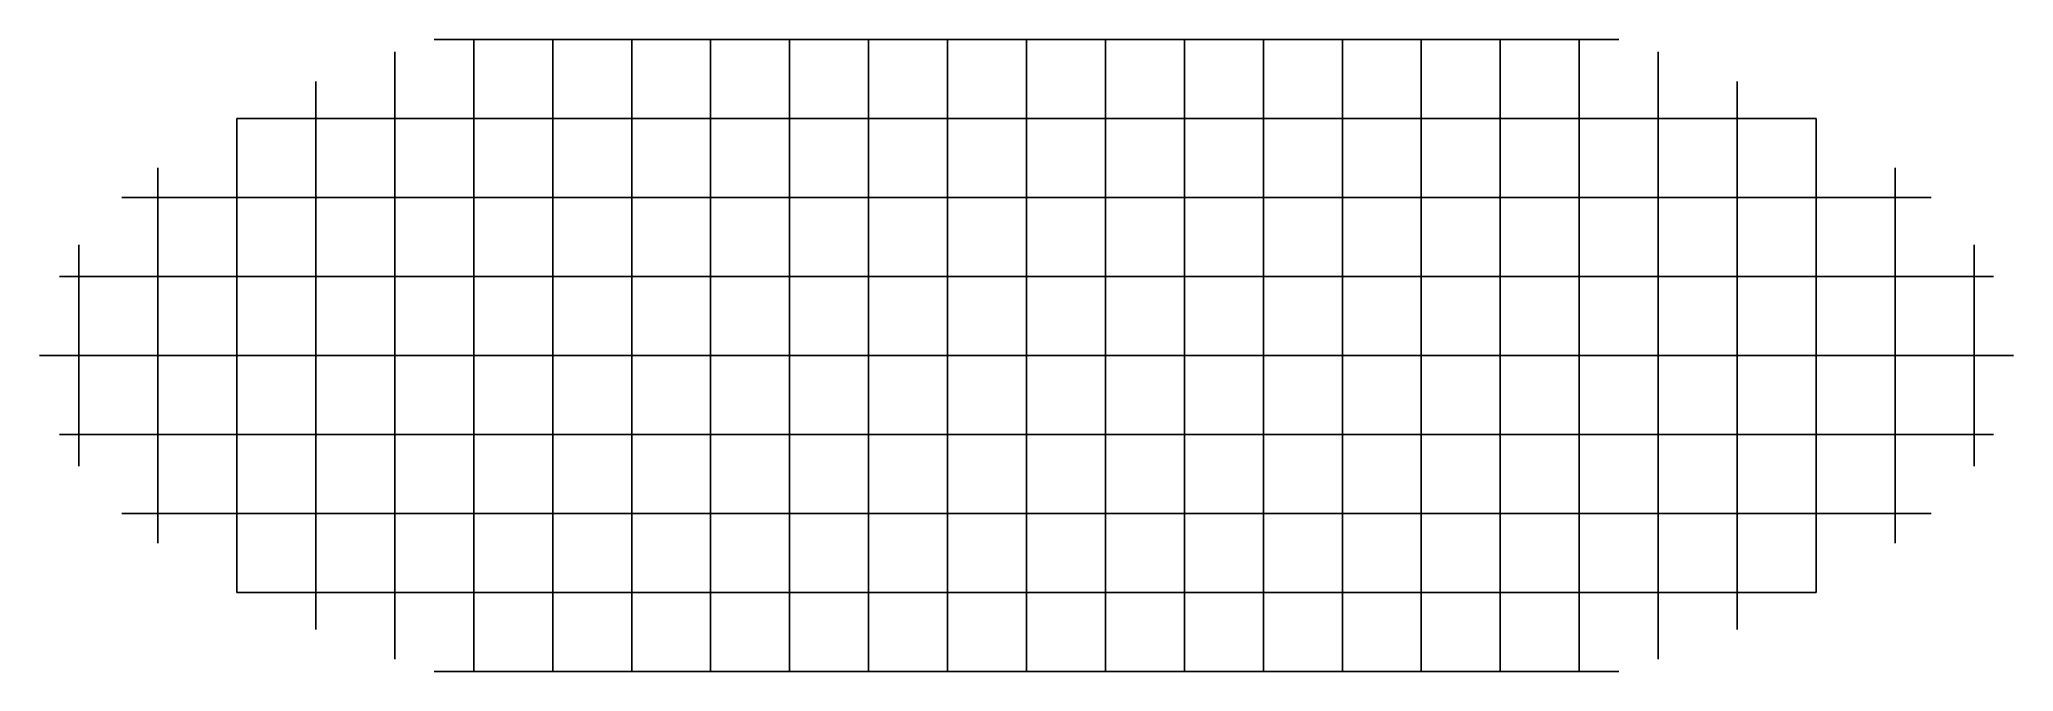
# Model space of a CAD drawing. Header units: millimetres. Extents: x -25 to 25, y 2 to 18.
import ezdxf

# ---------------------------------------------------------------- set-up
doc = ezdxf.new("R2010")
doc.units = ezdxf.units.MM
doc.header["$MEASUREMENT"] = 0
doc.layers.add('Default', color=7, linetype='Continuous')

msp = doc.modelspace()

# ---------------------------------------------------------------- linework, layer by layer
at = {"layer": 'Default', "extrusion": (0, 1, 0)}
for points in [[(-15, 18), (-14.5, 18, 1.127), (-14, 18, 2.253)], [(-14, 18, 2.253), (-13, 18, 3.01), (-12, 18, 3.766)], [(-10, 18, 4.678), (-9, 18, 4.994), (-8, 18, 5.309)], [(-8, 18, 5.309), (-7, 18, 5.531), (-6, 18, 5.752)], [(-6, 18, 5.752), (-5, 18, 5.901), (-4, 18, 6.049)], [(-4, 18, 6.049), (-3, 18, 6.135), (-2, 18, 6.22)], [(-2, 18, 6.22), (-1, 18, 6.248), (0, 18, 6.276)], [(10, 18, 4.678), (11, 18, 4.222), (12, 18, 3.766)], [(12, 18, 3.766), (13, 18, 3.01), (14, 18, 2.253)], [(-20, 16), (-19, 16, 1.824), (-18, 16, 3.648)], [(-18, 16, 3.648), (-17, 16, 4.334), (-16, 16, 5.021)], [(-14, 16, 5.976), (-13, 16, 6.336), (-12, 16, 6.695)], [(-12, 16, 6.695), (-11, 16, 6.971), (-10, 16, 7.247)], [(-10, 16, 7.247), (-9, 16, 7.459), (-8, 16, 7.67)], [(-8, 16, 7.67), (-7, 16, 7.826), (-6, 16, 7.983)], [(-6, 16, 7.983), (-5, 16, 8.091), (-4, 16, 8.199)], [(-4, 16, 8.199), (-3, 16, 8.263), (-2, 16, 8.327)], [(-2, 16, 8.327), (-1, 16, 8.348), (0, 16, 8.369)], [(12, 16, 6.695), (13, 16, 6.336), (14, 16, 5.976)], [(14, 16, 5.976), (15, 16, 5.499), (16, 16, 5.021)], [(-22.913, 14), (-22.456, 14, 1.34), (-22, 14, 2.679)], [(-18, 14, 5.932), (-17, 14, 6.397), (-16, 14, 6.863)], [(-16, 14, 6.863), (-15, 14, 7.226), (-14, 14, 7.59)], [(-2, 14, 9.551), (-1, 14, 9.569), (0, 14, 9.587)], [(-12, 14, 8.167), (-11, 14, 8.397), (-10, 14, 8.626)], [(-10, 14, 8.626), (-9, 14, 8.805), (-8, 14, 8.984)], [(-8, 14, 8.984), (-7, 14, 9.118), (-6, 14, 9.253)], [(-6, 14, 9.253), (-5, 14, 9.346), (-4, 14, 9.44)], [(-24.495, 12), (-24.247, 12, 1.025), (-24, 12, 2.05)], [(-24, 12, 2.05), (-23, 12, 3.278), (-22, 12, 4.507)], [(-22, 12, 4.507), (-21, 12, 5.212), (-20, 12, 5.917)], [(-16, 12, 7.761), (-15, 12, 8.085), (-14, 12, 8.41)], [(-14, 12, 8.41), (-13, 12, 8.673), (-12, 12, 8.935)], [(-12, 12, 8.935), (-11, 12, 9.146), (-10, 12, 9.356)], [(-10, 12, 9.356), (-9, 12, 9.522), (-8, 12, 9.687)], [(-8, 12, 9.687), (-7, 12, 9.812), (-6, 12, 9.937)], [(-4, 12, 10.112), (-3, 12, 10.163), (-2, 12, 10.215)], [(-2, 12, 10.215), (-1, 12, 10.232), (0, 12, 10.249)], [(18, 12, 6.951), (19, 12, 6.434), (20, 12, 5.917)], [(-25, 10), (-24.5, 10, 1.464), (-24, 10, 2.929)], [(-18, 10, 7.259), (-17, 10, 7.649), (-16, 10, 8.038)], [(-10, 10, 9.587), (-9, 10, 9.749), (-8, 10, 9.911)], [(-6, 10, 10.155), (-5, 10, 10.24), (-4, 10, 10.326)], [(-4, 10, 10.326), (-3, 10, 10.377), (-2, 10, 10.427)], [(-24.495, 8), (-24.247, 8, 1.025), (-24, 8, 2.05)], [(-18, 8, 6.951), (-17, 8, 7.356), (-16, 8, 7.761)], [(-16, 8, 7.761), (-15, 8, 8.085), (-14, 8, 8.41)], [(-14, 8, 8.41), (-13, 8, 8.673), (-12, 8, 8.935)], [(-12, 8, 8.935), (-11, 8, 9.146), (-10, 8, 9.356)], [(-10, 8, 9.356), (-9, 8, 9.522), (-8, 8, 9.687)], [(-8, 8, 9.687), (-7, 8, 9.812), (-6, 8, 9.937)], [(-6, 8, 9.937), (-5, 8, 10.024), (-4, 8, 10.112)], [(-2, 8, 10.215), (-1, 8, 10.232), (0, 8, 10.249)], [(-20, 6, 4.678), (-19, 6, 5.305), (-18, 6, 5.932)], [(-12, 6, 8.167), (-11, 6, 8.397), (-10, 6, 8.626)], [(-4, 6, 9.44), (-3, 6, 9.495), (-2, 6, 9.551)], [(-18, 6, 5.932), (-17, 6, 6.397), (-16, 6, 6.863)], [(-2, 4, 8.327), (-1, 4, 8.348), (0, 4, 8.369)], [(-16, 4, 5.021), (-15, 4, 5.499), (-14, 4, 5.976)], [(-12, 4, 6.695), (-11, 4, 6.971), (-10, 4, 7.247)], [(-10, 4, 7.247), (-9, 4, 7.459), (-8, 4, 7.67)], [(-8, 4, 7.67), (-7, 4, 7.826), (-6, 4, 7.983)], [(10, 4, 7.247), (11, 4, 6.971), (12, 4, 6.695)], [(-14, 2, 2.253), (-13, 2, 3.01), (-12, 2, 3.766)], [(-12, 2, 3.766), (-11, 2, 4.222), (-10, 2, 4.678)], [(-8, 2, 5.309), (-7, 2, 5.531), (-6, 2, 5.752)], [(-6, 2, 5.752), (-5, 2, 5.901), (-4, 2, 6.049)], [(-2, 2, 6.22), (-1, 2, 6.248), (0, 2, 6.276)]]:
    msp.add_open_spline(points, degree=2, dxfattribs=at)
at = {"layer": 'Default', "extrusion": (1, 0, 0)}
for points in [[(-14, 18, 2.253), (-14, 17, 4.115), (-14, 16, 5.976)], [(0, 18, 6.276), (0, 17, 7.322), (0, 16, 8.369)], [(14, 18, 2.253), (14, 17, 4.115), (14, 16, 5.976)], [(-12, 18, 3.766), (-12, 17, 5.23), (-12, 16, 6.695)], [(-2, 18, 6.22), (-2, 17, 7.273), (-2, 16, 8.327)], [(2, 18, 6.22), (2, 17, 7.273), (2, 16, 8.327)], [(12, 18, 3.766), (12, 17, 5.23), (12, 16, 6.695)], [(-18, 16.94), (-18, 16.47, 1.824), (-18, 16, 3.648)], [(18, 16.94), (18, 16.47, 1.824), (18, 16, 3.648)], [(-20, 16), (-20, 15, 2.339), (-20, 14, 4.678)], [(12, 16, 6.695), (12, 15, 7.431), (12, 14, 8.167)], [(20, 16), (20, 15, 2.339), (20, 14, 4.678)], [(-18, 16, 3.648), (-18, 15, 4.79), (-18, 14, 5.932)], [(-10, 16, 7.247), (-10, 15, 7.937), (-10, 14, 8.626)], [(-4, 16, 8.199), (-4, 15, 8.82), (-4, 14, 9.44)], [(2, 16, 8.327), (2, 15, 8.939), (2, 14, 9.551)], [(8, 16, 7.67), (8, 15, 8.327), (8, 14, 8.984)], [(10, 16, 7.247), (10, 15, 7.937), (10, 14, 8.626)], [(18, 16, 3.648), (18, 15, 4.79), (18, 14, 5.932)], [(-22, 14.75), (-22, 14.375, 1.34), (-22, 14, 2.679)], [(22, 14.75), (22, 14.375, 1.34), (22, 14, 2.679)], [(-12, 14, 8.167), (-12, 13, 8.551), (-12, 12, 8.935)], [(12, 14, 8.167), (12, 13, 8.551), (12, 12, 8.935)], [(20, 14, 4.678), (20, 13, 5.298), (20, 12, 5.917)], [(22, 14, 2.679), (22, 13, 3.593), (22, 12, 4.507)], [(16, 14, 6.863), (16, 13, 7.312), (16, 12, 7.761)], [(24, 12.8), (24, 12.4, 1.025), (24, 12, 2.05)], [(24, 12, 2.05), (24, 11, 2.489), (24, 10, 2.929)], [(-22, 8, 4.507), (-22, 7, 3.593), (-22, 6, 2.679)], [(0, 8, 10.249), (0, 7, 9.918), (0, 6, 9.587)], [(16, 8, 7.761), (16, 7, 7.312), (16, 6, 6.863)], [(-12, 6, 8.167), (-12, 5, 7.431), (-12, 4, 6.695)]]:
    msp.add_open_spline(points, degree=2, dxfattribs=at)
at = {"layer": 'Default', "extrusion": (0, -1, 0)}
for points in [[(-12, 18, 3.766), (-11, 18, 4.222), (-10, 18, 4.678)], [(0, 18, 6.276), (1, 18, 6.248), (2, 18, 6.22)], [(2, 18, 6.22), (3, 18, 6.135), (4, 18, 6.049)], [(4, 18, 6.049), (5, 18, 5.901), (6, 18, 5.752)], [(6, 18, 5.752), (7, 18, 5.531), (8, 18, 5.309)], [(8, 18, 5.309), (9, 18, 4.994), (10, 18, 4.678)], [(14, 18, 2.253), (14.5, 18, 1.127), (15, 18)], [(-16, 16, 5.021), (-15, 16, 5.499), (-14, 16, 5.976)], [(0, 16, 8.369), (1, 16, 8.348), (2, 16, 8.327)], [(2, 16, 8.327), (3, 16, 8.263), (4, 16, 8.199)], [(4, 16, 8.199), (5, 16, 8.091), (6, 16, 7.983)], [(8, 16, 7.67), (9, 16, 7.459), (10, 16, 7.247)], [(10, 16, 7.247), (11, 16, 6.971), (12, 16, 6.695)], [(16, 16, 5.021), (17, 16, 4.334), (18, 16, 3.648)], [(18, 16, 3.648), (19, 16, 1.824), (20, 16)], [(-22, 14, 2.679), (-21, 14, 3.679), (-20, 14, 4.678)], [(-20, 14, 4.678), (-19, 14, 5.305), (-18, 14, 5.932)], [(0, 14, 9.587), (1, 14, 9.569), (2, 14, 9.551)], [(2, 14, 9.551), (3, 14, 9.495), (4, 14, 9.44)], [(4, 14, 9.44), (5, 14, 9.346), (6, 14, 9.253)], [(10, 14, 8.626), (11, 14, 8.397), (12, 14, 8.167)], [(12, 14, 8.167), (13, 14, 7.878), (14, 14, 7.59)], [(14, 14, 7.59), (15, 14, 7.226), (16, 14, 6.863)], [(6, 14, 9.253), (7, 14, 9.118), (8, 14, 8.984)], [(18, 14, 5.932), (19, 14, 5.305), (20, 14, 4.678)], [(-20, 12, 5.917), (-19, 12, 6.434), (-18, 12, 6.951)], [(-18, 12, 6.951), (-17, 12, 7.356), (-16, 12, 7.761)], [(0, 12, 10.249), (1, 12, 10.232), (2, 12, 10.215)], [(2, 12, 10.215), (3, 12, 10.163), (4, 12, 10.112)], [(4, 12, 10.112), (5, 12, 10.024), (6, 12, 9.937)], [(6, 12, 9.937), (7, 12, 9.812), (8, 12, 9.687)], [(8, 12, 9.687), (9, 12, 9.522), (10, 12, 9.356)], [(10, 12, 9.356), (11, 12, 9.146), (12, 12, 8.935)], [(12, 12, 8.935), (13, 12, 8.673), (14, 12, 8.41)], [(14, 12, 8.41), (15, 12, 8.085), (16, 12, 7.761)], [(16, 12, 7.761), (17, 12, 7.356), (18, 12, 6.951)], [(20, 12, 5.917), (21, 12, 5.212), (22, 12, 4.507)], [(22, 12, 4.507), (23, 12, 3.278), (24, 12, 2.05)], [(2, 10, 10.427), (3, 10, 10.377), (4, 10, 10.326)], [(4, 10, 10.326), (5, 10, 10.24), (6, 10, 10.155)], [(6, 10, 10.155), (7, 10, 10.033), (8, 10, 9.911)], [(8, 10, 9.911), (9, 10, 9.749), (10, 10, 9.587)], [(10, 10, 9.587), (11, 10, 9.382), (12, 10, 9.177)], [(12, 10, 9.177), (13, 10, 8.922), (14, 10, 8.667)], [(16, 10, 8.038), (17, 10, 7.649), (18, 10, 7.259)], [(20, 10, 6.276), (21, 10, 5.622), (22, 10, 4.969)], [(4, 8, 10.112), (5, 8, 10.024), (6, 8, 9.937)], [(10, 8, 9.356), (11, 8, 9.146), (12, 8, 8.935)], [(14, 8, 8.41), (15, 8, 8.085), (16, 8, 7.761)], [(16, 8, 7.761), (17, 8, 7.356), (18, 8, 6.951)], [(22, 8, 4.507), (23, 8, 3.278), (24, 8, 2.05)], [(6, 6, 9.253), (7, 6, 9.118), (8, 6, 8.984)], [(12, 6, 8.167), (13, 6, 7.878), (14, 6, 7.59)], [(14, 6, 7.59), (15, 6, 7.226), (16, 6, 6.863)], [(16, 6, 6.863), (17, 6, 6.397), (18, 6, 5.932)], [(0, 4, 8.369), (1, 4, 8.348), (2, 4, 8.327)], [(2, 4, 8.327), (3, 4, 8.263), (4, 4, 8.199)], [(8, 4, 7.67), (9, 4, 7.459), (10, 4, 7.247)], [(12, 4, 6.695), (13, 4, 6.336), (14, 4, 5.976)], [(16, 4, 5.021), (17, 4, 4.334), (18, 4, 3.648)], [(-10, 2, 4.678), (-9, 2, 4.994), (-8, 2, 5.309)], [(4, 2, 6.049), (5, 2, 5.901), (6, 2, 5.752)], [(6, 2, 5.752), (7, 2, 5.531), (8, 2, 5.309)], [(8, 2, 5.309), (9, 2, 4.994), (10, 2, 4.678)]]:
    msp.add_open_spline(points, degree=2, dxfattribs=at)
at = {"layer": 'Default', "extrusion": (1, 6.7e-15, 0)}
msp.add_open_spline([(8, 18, 5.309), (8, 17, 6.49), (8, 16, 7.67)], degree=2, dxfattribs=at)
at = {"layer": 'Default', "extrusion": (1, 2.026e-13, 0)}
msp.add_open_spline([(-16, 17.684), (-16, 16.842, 2.511), (-16, 16, 5.021)], degree=2, dxfattribs=at)
at = {"layer": 'Default', "extrusion": (1, -1.8e-15, 0)}
for points in [[(-10, 18, 4.678), (-10, 17, 5.963), (-10, 16, 7.247)], [(6, 18, 5.752), (6, 17, 6.868), (6, 16, 7.983)], [(8, 6, 8.984), (8, 5, 8.327), (8, 4, 7.67)]]:
    msp.add_open_spline(points, degree=2, dxfattribs=at)
at = {"layer": 'Default', "extrusion": (1, -7.5e-15, 0)}
msp.add_open_spline([(-8, 18, 5.309), (-8, 17, 6.49), (-8, 16, 7.67)], degree=2, dxfattribs=at)
at = {"layer": 'Default', "extrusion": (1, 2.2e-15, 0)}
msp.add_open_spline([(-6, 18, 5.752), (-6, 17, 6.868), (-6, 16, 7.983)], degree=2, dxfattribs=at)
at = {"layer": 'Default', "extrusion": (1, 1.3e-15, 0)}
msp.add_open_spline([(-4, 18, 6.049), (-4, 17, 7.124), (-4, 16, 8.199)], degree=2, dxfattribs=at)
at = {"layer": 'Default', "extrusion": (1, -9e-16, 0)}
msp.add_open_spline([(4, 18, 6.049), (4, 17, 7.124), (4, 16, 8.199)], degree=2, dxfattribs=at)
at = {"layer": 'Default', "extrusion": (1, 1.8e-15, 0)}
msp.add_open_spline([(10, 18, 4.678), (10, 17, 5.963), (10, 16, 7.247)], degree=2, dxfattribs=at)
at = {"layer": 'Default', "extrusion": (1, -2.026e-13, 0)}
msp.add_open_spline([(16, 17.684), (16, 16.842, 2.511), (16, 16, 5.021)], degree=2, dxfattribs=at)
at = {"layer": 'Default', "extrusion": (1, -1.705e-13, 0)}
msp.add_open_spline([(-16, 16, 5.021), (-16, 15, 5.942), (-16, 14, 6.863)], degree=2, dxfattribs=at)
at = {"layer": 'Default', "extrusion": (-1, 0, 0)}
for points in [[(0, 16, 8.369), (0, 15, 8.978), (0, 14, 9.587)], [(-12, 16, 6.695), (-12, 15, 7.431), (-12, 14, 8.167)], [(4, 16, 8.199), (4, 15, 8.82), (4, 14, 9.44)], [(6, 16, 7.983), (6, 15, 8.618), (6, 14, 9.253)], [(14, 16, 5.976), (14, 15, 6.783), (14, 14, 7.59)], [(-22, 14, 2.679), (-22, 13, 3.593), (-22, 12, 4.507)], [(-20, 14, 4.678), (-20, 13, 5.298), (-20, 12, 5.917)], [(-18, 14, 5.932), (-18, 13, 6.442), (-18, 12, 6.951)], [(0, 14, 9.587), (0, 13, 9.918), (0, 12, 10.249)], [(2, 14, 9.551), (2, 13, 9.883), (2, 12, 10.215)], [(6, 14, 9.253), (6, 13, 9.595), (6, 12, 9.937)], [(10, 14, 8.626), (10, 13, 8.991), (10, 12, 9.356)], [(14, 14, 7.59), (14, 13, 8), (14, 12, 8.41)], [(18, 14, 5.932), (18, 13, 6.442), (18, 12, 6.951)], [(-16, 14, 6.863), (-16, 13, 7.312), (-16, 12, 7.761)], [(-24, 12, 2.05), (-24, 11, 2.489), (-24, 10, 2.929)], [(-16, 12, 7.761), (-16, 11, 7.899), (-16, 10, 8.038)], [(-12, 12, 8.935), (-12, 11, 9.056), (-12, 10, 9.177)], [(-10, 12, 9.356), (-10, 11, 9.472), (-10, 10, 9.587)], [(0, 12, 10.249), (0, 11, 10.355), (0, 10, 10.461)], [(2, 12, 10.215), (2, 11, 10.321), (2, 10, 10.427)], [(10, 12, 9.356), (10, 11, 9.472), (10, 10, 9.587)], [(12, 12, 8.935), (12, 11, 9.056), (12, 10, 9.177)], [(14, 12, 8.41), (14, 11, 8.538), (14, 10, 8.667)], [(16, 12, 7.761), (16, 11, 7.899), (16, 10, 8.038)], [(18, 12, 6.951), (18, 11, 7.105), (18, 10, 7.259)], [(20, 12, 5.917), (20, 11, 6.097), (20, 10, 6.276)], [(22, 12, 4.507), (22, 11, 4.738), (22, 10, 4.969)], [(-22, 12, 4.507), (-22, 11, 4.738), (-22, 10, 4.969)], [(-20, 12, 5.917), (-20, 11, 6.097), (-20, 10, 6.276)], [(-18, 12, 6.951), (-18, 11, 7.105), (-18, 10, 7.259)], [(-2, 12, 10.215), (-2, 11, 10.321), (-2, 10, 10.427)], [(-2, 10, 10.427), (-2, 9, 10.321), (-2, 8, 10.215)], [(0, 10, 10.461), (0, 9, 10.355), (0, 8, 10.249)], [(2, 10, 10.427), (2, 9, 10.321), (2, 8, 10.215)], [(4, 10, 10.326), (4, 9, 10.219), (4, 8, 10.112)], [(-24, 10, 2.929), (-24, 9, 2.489), (-24, 8, 2.05)], [(-22, 10, 4.969), (-22, 9, 4.738), (-22, 8, 4.507)], [(-20, 10, 6.276), (-20, 9, 6.097), (-20, 8, 5.917)], [(-18, 10, 7.259), (-18, 9, 7.105), (-18, 8, 6.951)], [(-16, 10, 8.038), (-16, 9, 7.899), (-16, 8, 7.761)], [(-12, 10, 9.177), (-12, 9, 9.056), (-12, 8, 8.935)], [(-10, 10, 9.587), (-10, 9, 9.472), (-10, 8, 9.356)], [(10, 10, 9.587), (10, 9, 9.472), (10, 8, 9.356)], [(12, 10, 9.177), (12, 9, 9.056), (12, 8, 8.935)], [(16, 10, 8.038), (16, 9, 7.899), (16, 8, 7.761)], [(18, 10, 7.259), (18, 9, 7.105), (18, 8, 6.951)], [(20, 10, 6.276), (20, 9, 6.097), (20, 8, 5.917)], [(22, 10, 4.969), (22, 9, 4.738), (22, 8, 4.507)], [(24, 10, 2.929), (24, 9, 2.489), (24, 8, 2.05)], [(-24, 8, 2.05), (-24, 7.6, 1.025), (-24, 7.2)], [(-20, 8, 5.917), (-20, 7, 5.298), (-20, 6, 4.678)], [(-18, 8, 6.951), (-18, 7, 6.442), (-18, 6, 5.932)], [(-4, 8, 10.112), (-4, 7, 9.776), (-4, 6, 9.44)], [(2, 8, 10.215), (2, 7, 9.883), (2, 6, 9.551)], [(4, 8, 10.112), (4, 7, 9.776), (4, 6, 9.44)], [(18, 8, 6.951), (18, 7, 6.442), (18, 6, 5.932)], [(20, 8, 5.917), (20, 7, 5.298), (20, 6, 4.678)], [(22, 8, 4.507), (22, 7, 3.593), (22, 6, 2.679)], [(-16, 8, 7.761), (-16, 7, 7.312), (-16, 6, 6.863)], [(-12, 8, 8.935), (-12, 7, 8.551), (-12, 6, 8.167)], [(-10, 8, 9.356), (-10, 7, 8.991), (-10, 6, 8.626)], [(8, 8, 9.687), (8, 7, 9.336), (8, 6, 8.984)], [(12, 8, 8.935), (12, 7, 8.551), (12, 6, 8.167)], [(24, 8, 2.05), (24, 7.6, 1.025), (24, 7.2)], [(-16, 6, 6.863), (-16, 5, 5.942), (-16, 4, 5.021)], [(0, 6, 9.587), (0, 5, 8.978), (0, 4, 8.369)], [(16, 6, 6.863), (16, 5, 5.942), (16, 4, 5.021)], [(-22, 6, 2.679), (-22, 5.625, 1.34), (-22, 5.25)], [(-20, 6, 4.678), (-20, 5, 2.339), (-20, 4)], [(-18, 6, 5.932), (-18, 5, 4.79), (-18, 4, 3.648)], [(-10, 6, 8.626), (-10, 5, 7.937), (-10, 4, 7.247)], [(2, 6, 9.551), (2, 5, 8.939), (2, 4, 8.327)], [(12, 6, 8.167), (12, 5, 7.431), (12, 4, 6.695)], [(18, 6, 5.932), (18, 5, 4.79), (18, 4, 3.648)], [(20, 6, 4.678), (20, 5, 2.339), (20, 4)], [(22, 6, 2.679), (22, 5.625, 1.34), (22, 5.25)], [(-18, 4, 3.648), (-18, 3.53, 1.824), (-18, 3.06)], [(-16, 4, 5.021), (-16, 3.158, 2.511), (-16, 2.316)], [(-14, 4, 5.976), (-14, 3, 4.115), (-14, 2, 2.253)], [(-10, 4, 7.247), (-10, 3, 5.963), (-10, 2, 4.678)], [(-8, 4, 7.67), (-8, 3, 6.49), (-8, 2, 5.309)], [(-6, 4, 7.983), (-6, 3, 6.868), (-6, 2, 5.752)], [(-4, 4, 8.199), (-4, 3, 7.124), (-4, 2, 6.049)], [(-2, 4, 8.327), (-2, 3, 7.273), (-2, 2, 6.22)], [(0, 4, 8.369), (0, 3, 7.322), (0, 2, 6.276)], [(2, 4, 8.327), (2, 3, 7.273), (2, 2, 6.22)], [(12, 4, 6.695), (12, 3, 5.23), (12, 2, 3.766)], [(14, 4, 5.976), (14, 3, 4.115), (14, 2, 2.253)], [(16, 4, 5.021), (16, 3.158, 2.511), (16, 2.316)], [(18, 4, 3.648), (18, 3.53, 1.824), (18, 3.06)]]:
    msp.add_open_spline(points, degree=2, dxfattribs=at)
at = {"layer": 'Default', "extrusion": (-5.3e-15, 1, 0)}
msp.add_open_spline([(6, 16, 7.983), (7, 16, 7.826), (8, 16, 7.67)], degree=2, dxfattribs=at)
at = {"layer": 'Default', "extrusion": (-1, -1.705e-13, 0)}
msp.add_open_spline([(16, 16, 5.021), (16, 15, 5.942), (16, 14, 6.863)], degree=2, dxfattribs=at)
at = {"layer": 'Default', "extrusion": (1, 9.41e-14, 0)}
msp.add_open_spline([(-14, 16, 5.976), (-14, 15, 6.783), (-14, 14, 7.59)], degree=2, dxfattribs=at)
at = {"layer": 'Default', "extrusion": (1, -3.6e-15, 0)}
msp.add_open_spline([(-8, 16, 7.67), (-8, 15, 8.327), (-8, 14, 8.984)], degree=2, dxfattribs=at)
at = {"layer": 'Default', "extrusion": (1, -1.3e-15, 0)}
msp.add_open_spline([(-6, 16, 7.983), (-6, 15, 8.618), (-6, 14, 9.253)], degree=2, dxfattribs=at)
at = {"layer": 'Default', "extrusion": (-1, 4e-16, 0)}
for points in [[(-2, 16, 8.327), (-2, 15, 8.939), (-2, 14, 9.551)], [(8, 14, 8.984), (8, 13, 9.336), (8, 12, 9.687)], [(6, 12, 9.937), (6, 11, 10.046), (6, 10, 10.155)], [(-6, 10, 10.155), (-6, 9, 10.046), (-6, 8, 9.937)], [(-2, 8, 10.215), (-2, 7, 9.883), (-2, 6, 9.551)]]:
    msp.add_open_spline(points, degree=2, dxfattribs=at)
at = {"layer": 'Default', "extrusion": (1, -2.84e-14, 0)}
msp.add_open_spline([(-14, 14, 7.59), (-14, 13, 8), (-14, 12, 8.41)], degree=2, dxfattribs=at)
at = {"layer": 'Default', "extrusion": (-4.4e-15, -1, 0)}
for points in [[(-14, 14, 7.59), (-13, 14, 7.878), (-12, 14, 8.167)], [(20, 14, 4.678), (21, 14, 3.679), (22, 14, 2.679)], [(-6, 12, 9.937), (-5, 12, 10.024), (-4, 12, 10.112)]]:
    msp.add_open_spline(points, degree=2, dxfattribs=at)
at = {"layer": 'Default', "extrusion": (-1, -9e-16, 0)}
for points in [[(-10, 14, 8.626), (-10, 13, 8.991), (-10, 12, 9.356)], [(-6, 14, 9.253), (-6, 13, 9.595), (-6, 12, 9.937)], [(-6, 12, 9.937), (-6, 11, 10.046), (-6, 10, 10.155)], [(8, 10, 9.911), (8, 9, 9.799), (8, 8, 9.687)], [(4, 4, 8.199), (4, 3, 7.124), (4, 2, 6.049)], [(6, 4, 7.983), (6, 3, 6.868), (6, 2, 5.752)]]:
    msp.add_open_spline(points, degree=2, dxfattribs=at)
at = {"layer": 'Default', "extrusion": (-1, -2.7e-15, 0)}
for points in [[(-8, 14, 8.984), (-8, 13, 9.336), (-8, 12, 9.687)], [(6, 8, 9.937), (6, 7, 9.595), (6, 6, 9.253)]]:
    msp.add_open_spline(points, degree=2, dxfattribs=at)
at = {"layer": 'Default', "extrusion": (1, 7e-16, 0)}
msp.add_open_spline([(-4, 14, 9.44), (-4, 13, 9.776), (-4, 12, 10.112)], degree=2, dxfattribs=at)
at = {"layer": 'Default', "extrusion": (-4.4e-15, 1, 0)}
for points in [[(-4, 14, 9.44), (-3, 14, 9.495), (-2, 14, 9.551)], [(8, 14, 8.984), (9, 14, 8.805), (10, 14, 8.626)]]:
    msp.add_open_spline(points, degree=2, dxfattribs=at)
at = {"layer": 'Default', "extrusion": (1, 4e-16, 0)}
for points in [[(-2, 14, 9.551), (-2, 13, 9.883), (-2, 12, 10.215)], [(-6, 6, 9.253), (-6, 5, 8.618), (-6, 4, 7.983)], [(-4, 6, 9.44), (-4, 5, 8.82), (-4, 4, 8.199)], [(-2, 6, 9.551), (-2, 5, 8.939), (-2, 4, 8.327)]]:
    msp.add_open_spline(points, degree=2, dxfattribs=at)
at = {"layer": 'Default', "extrusion": (-1, 7e-16, 0)}
for points in [[(4, 14, 9.44), (4, 13, 9.776), (4, 12, 10.112)], [(-4, 10, 10.326), (-4, 9, 10.219), (-4, 8, 10.112)], [(4, 6, 9.44), (4, 5, 8.82), (4, 4, 8.199)]]:
    msp.add_open_spline(points, degree=2, dxfattribs=at)
at = {"layer": 'Default', "extrusion": (4.4e-15, 1, 0)}
msp.add_open_spline([(16, 14, 6.863), (17, 14, 6.397), (18, 14, 5.932)], degree=2, dxfattribs=at)
at = {"layer": 'Default', "extrusion": (9.8e-15, -1, 0)}
msp.add_open_spline([(22, 14, 2.679), (22.456, 14, 1.34), (22.913, 14)], degree=2, dxfattribs=at)
at = {"layer": 'Default', "extrusion": (1, 1.33e-14, 0)}
msp.add_open_spline([(-24, 12.8), (-24, 12.4, 1.025), (-24, 12, 2.05)], degree=2, dxfattribs=at)
at = {"layer": 'Default', "extrusion": (-1, -1.8e-15, 0)}
for points in [[(-8, 12, 9.687), (-8, 11, 9.799), (-8, 10, 9.911)], [(-8, 6, 8.984), (-8, 5, 8.327), (-8, 4, 7.67)]]:
    msp.add_open_spline(points, degree=2, dxfattribs=at)
at = {"layer": 'Default', "extrusion": (-1, -7e-16, 0)}
for points in [[(4, 12, 10.112), (4, 11, 10.219), (4, 10, 10.326)], [(-4, 12, 10.112), (-4, 11, 10.219), (-4, 10, 10.326)]]:
    msp.add_open_spline(points, degree=2, dxfattribs=at)
at = {"layer": 'Default', "extrusion": (-1, -4e-16, 0)}
for points in [[(8, 12, 9.687), (8, 11, 9.799), (8, 10, 9.911)], [(6, 10, 10.155), (6, 9, 10.046), (6, 8, 9.937)]]:
    msp.add_open_spline(points, degree=2, dxfattribs=at)
at = {"layer": 'Default', "extrusion": (-1.8e-14, -1, 0)}
msp.add_open_spline([(24, 12, 2.05), (24.247, 12, 1.025), (24.495, 12)], degree=2, dxfattribs=at)
at = {"layer": 'Default', "extrusion": (-1, 6.57e-14, 0)}
for points in [[(-14, 12, 8.41), (-14, 11, 8.538), (-14, 10, 8.667)], [(14, 10, 8.667), (14, 9, 8.538), (14, 8, 8.41)]]:
    msp.add_open_spline(points, degree=2, dxfattribs=at)
at = {"layer": 'Default', "extrusion": (9e-16, 1, 0)}
for points in [[(-24, 10, 2.929), (-23, 10, 3.949), (-22, 10, 4.969)], [(-22.913, 6), (-22.456, 6, 1.34), (-22, 6, 2.679)], [(-22, 6, 2.679), (-21, 6, 3.679), (-20, 6, 4.678)], [(-15, 2), (-14.5, 2, 1.127), (-14, 2, 2.253)]]:
    msp.add_open_spline(points, degree=2, dxfattribs=at)
at = {"layer": 'Default', "extrusion": (-9e-16, -1, 0)}
for points in [[(-22, 10, 4.969), (-21, 10, 5.622), (-20, 10, 6.276)], [(-20, 10, 6.276), (-19, 10, 6.768), (-18, 10, 7.259)], [(-14, 10, 8.667), (-13, 10, 8.922), (-12, 10, 9.177)], [(-12, 10, 9.177), (-11, 10, 9.382), (-10, 10, 9.587)], [(14, 10, 8.667), (15, 10, 8.352), (16, 10, 8.038)], [(18, 10, 7.259), (19, 10, 6.768), (20, 10, 6.276)], [(22, 10, 4.969), (23, 10, 3.949), (24, 10, 2.929)], [(6, 8, 9.937), (7, 8, 9.812), (8, 8, 9.687)], [(12, 8, 8.935), (13, 8, 8.673), (14, 8, 8.41)], [(4, 6, 9.44), (5, 6, 9.346), (6, 6, 9.253)]]:
    msp.add_open_spline(points, degree=2, dxfattribs=at)
at = {"layer": 'Default', "extrusion": (-9e-16, 1, 0)}
for points in [[(-16, 10, 8.038), (-15, 10, 8.352), (-14, 10, 8.667)], [(-8, 10, 9.911), (-7, 10, 10.033), (-6, 10, 10.155)], [(-4, 8, 10.112), (-3, 8, 10.163), (-2, 8, 10.215)], [(2, 8, 10.215), (3, 8, 10.163), (4, 8, 10.112)], [(-16, 6, 6.863), (-15, 6, 7.226), (-14, 6, 7.59)], [(-14, 6, 7.59), (-13, 6, 7.878), (-12, 6, 8.167)], [(-2, 6, 9.551), (-1, 6, 9.569), (0, 6, 9.587)], [(-4, 4, 8.199), (-3, 4, 8.263), (-2, 4, 8.327)]]:
    msp.add_open_spline(points, degree=2, dxfattribs=at)
at = {"layer": 'Default', "extrusion": (-7e-16, 1, 0)}
for points in [[(-2, 10, 10.427), (-1, 10, 10.444), (0, 10, 10.461)], [(-24, 8, 2.05), (-23, 8, 3.278), (-22, 8, 4.507)], [(-18, 4, 3.648), (-17, 4, 4.334), (-16, 4, 5.021)], [(-14, 4, 5.976), (-13, 4, 6.336), (-12, 4, 6.695)], [(14, 4, 5.976), (15, 4, 5.499), (16, 4, 5.021)]]:
    msp.add_open_spline(points, degree=2, dxfattribs=at)
at = {"layer": 'Default', "extrusion": (-7e-16, -1, 0)}
msp.add_open_spline([(0, 10, 10.461), (1, 10, 10.444), (2, 10, 10.427)], degree=2, dxfattribs=at)
at = {"layer": 'Default', "extrusion": (1.8e-15, -1, 0)}
msp.add_open_spline([(24, 10, 2.929), (24.5, 10, 1.464), (25, 10)], degree=2, dxfattribs=at)
at = {"layer": 'Default', "extrusion": (-1, -6.57e-14, 0)}
msp.add_open_spline([(-14, 10, 8.667), (-14, 9, 8.538), (-14, 8, 8.41)], degree=2, dxfattribs=at)
at = {"layer": 'Default', "extrusion": (-1, 1.8e-15, 0)}
msp.add_open_spline([(-8, 10, 9.911), (-8, 9, 9.799), (-8, 8, 9.687)], degree=2, dxfattribs=at)
at = {"layer": 'Default', "extrusion": (-1e-15, 1, 0)}
msp.add_open_spline([(-22, 8, 4.507), (-21, 8, 5.212), (-20, 8, 5.917)], degree=2, dxfattribs=at)
at = {"layer": 'Default', "extrusion": (4e-16, -1, 0)}
for points in [[(-20, 8, 5.917), (-19, 8, 6.434), (-18, 8, 6.951)], [(20, 6, 4.678), (21, 6, 3.679), (22, 6, 2.679)]]:
    msp.add_open_spline(points, degree=2, dxfattribs=at)
at = {"layer": 'Default', "extrusion": (-1, -2.84e-14, 0)}
msp.add_open_spline([(-14, 8, 8.41), (-14, 7, 8), (-14, 6, 7.59)], degree=2, dxfattribs=at)
at = {"layer": 'Default', "extrusion": (-1, 1.3e-15, 0)}
msp.add_open_spline([(-6, 8, 9.937), (-6, 7, 9.595), (-6, 6, 9.253)], degree=2, dxfattribs=at)
at = {"layer": 'Default', "extrusion": (-4e-16, -1, 0)}
for points in [[(0, 8, 10.249), (1, 8, 10.232), (2, 8, 10.215)], [(8, 8, 9.687), (9, 8, 9.522), (10, 8, 9.356)], [(2, 6, 9.551), (3, 6, 9.495), (4, 6, 9.44)], [(8, 6, 8.984), (9, 6, 8.805), (10, 6, 8.626)], [(0, 2, 6.276), (1, 2, 6.248), (2, 2, 6.22)], [(2, 2, 6.22), (3, 2, 6.135), (4, 2, 6.049)], [(10, 2, 4.678), (11, 2, 4.222), (12, 2, 3.766)]]:
    msp.add_open_spline(points, degree=2, dxfattribs=at)
at = {"layer": 'Default', "extrusion": (-1, 2.4e-14, 0)}
msp.add_open_spline([(14, 8, 8.41), (14, 7, 8), (14, 6, 7.59)], degree=2, dxfattribs=at)
at = {"layer": 'Default', "extrusion": (1.3e-15, 1, 0)}
msp.add_open_spline([(18, 8, 6.951), (19, 8, 6.434), (20, 8, 5.917)], degree=2, dxfattribs=at)
at = {"layer": 'Default', "extrusion": (-4e-16, 1, 0)}
for points in [[(20, 8, 5.917), (21, 8, 5.212), (22, 8, 4.507)], [(10, 6, 8.626), (11, 6, 8.397), (12, 6, 8.167)], [(-4, 2, 6.049), (-3, 2, 6.135), (-2, 2, 6.22)], [(12, 2, 3.766), (13, 2, 3.01), (14, 2, 2.253)]]:
    msp.add_open_spline(points, degree=2, dxfattribs=at)
at = {"layer": 'Default', "extrusion": (3.6e-15, -1, 0)}
msp.add_open_spline([(24, 8, 2.05), (24.247, 8, 1.025), (24.495, 8)], degree=2, dxfattribs=at)
at = {"layer": 'Default', "extrusion": (-1, 9e-16, 0)}
for points in [[(-8, 8, 9.687), (-8, 7, 9.336), (-8, 6, 8.984)], [(6, 6, 9.253), (6, 5, 8.618), (6, 4, 7.983)], [(10, 4, 7.247), (10, 3, 5.963), (10, 2, 4.678)]]:
    msp.add_open_spline(points, degree=2, dxfattribs=at)
at = {"layer": 'Default', "extrusion": (-1, -4.4e-15, 0)}
msp.add_open_spline([(10, 8, 9.356), (10, 7, 8.991), (10, 6, 8.626)], degree=2, dxfattribs=at)
at = {"layer": 'Default', "extrusion": (-1.3e-15, 1, 0)}
for points in [[(-10, 6, 8.626), (-9, 6, 8.805), (-8, 6, 8.984)], [(-6, 6, 9.253), (-5, 6, 9.346), (-4, 6, 9.44)]]:
    msp.add_open_spline(points, degree=2, dxfattribs=at)
at = {"layer": 'Default', "extrusion": (-1.1e-15, -1, 0)}
msp.add_open_spline([(-8, 6, 8.984), (-7, 6, 9.118), (-6, 6, 9.253)], degree=2, dxfattribs=at)
at = {"layer": 'Default', "extrusion": (-1.3e-15, -1, 0)}
msp.add_open_spline([(0, 6, 9.587), (1, 6, 9.569), (2, 6, 9.551)], degree=2, dxfattribs=at)
at = {"layer": 'Default', "extrusion": (4.2e-15, -1, 0)}
msp.add_open_spline([(22, 6, 2.679), (22.456, 6, 1.34), (22.913, 6)], degree=2, dxfattribs=at)
at = {"layer": 'Default', "extrusion": (-1, 9.41e-14, 0)}
msp.add_open_spline([(-14, 6, 7.59), (-14, 5, 6.783), (-14, 4, 5.976)], degree=2, dxfattribs=at)
at = {"layer": 'Default', "extrusion": (1, -4.4e-15, 0)}
msp.add_open_spline([(10, 6, 8.626), (10, 5, 7.937), (10, 4, 7.247)], degree=2, dxfattribs=at)
at = {"layer": 'Default', "extrusion": (-1, -9.41e-14, 0)}
msp.add_open_spline([(14, 6, 7.59), (14, 5, 6.783), (14, 4, 5.976)], degree=2, dxfattribs=at)
at = {"layer": 'Default', "extrusion": (3e-16, -1, 0)}
msp.add_open_spline([(18, 6, 5.932), (19, 6, 5.305), (20, 6, 4.678)], degree=2, dxfattribs=at)
at = {"layer": 'Default', "extrusion": (1.6e-15, 1, 0)}
msp.add_open_spline([(-20, 4), (-19, 4, 1.824), (-18, 4, 3.648)], degree=2, dxfattribs=at)
at = {"layer": 'Default', "extrusion": (-1, -1.545e-13, 0)}
msp.add_open_spline([(-12, 4, 6.695), (-12, 3, 5.23), (-12, 2, 3.766)], degree=2, dxfattribs=at)
at = {"layer": 'Default', "extrusion": (-1, 5.8e-15, 0)}
msp.add_open_spline([(8, 4, 7.67), (8, 3, 6.49), (8, 2, 5.309)], degree=2, dxfattribs=at)
at = {"layer": 'Default', "extrusion": (9e-16, -1, 0)}
for points in [[(18, 4, 3.648), (19, 4, 1.824), (20, 4)], [(14, 2, 2.253), (14.5, 2, 1.127), (15, 2)]]:
    msp.add_open_spline(points, degree=2, dxfattribs=at)
at = {"layer": 'Default', "extrusion": (-2e-16, 1, 0)}
for points in [[(-6, 4, 7.983), (-5, 4, 8.091), (-4, 4, 8.199)], [(6, 4, 7.983), (7, 4, 7.826), (8, 4, 7.67)]]:
    msp.add_open_spline(points, degree=2, dxfattribs=at)
at = {"layer": 'Default', "extrusion": (-2e-16, -1, 0)}
msp.add_open_spline([(4, 4, 8.199), (5, 4, 8.091), (6, 4, 7.983)], degree=2, dxfattribs=at)

doc.saveas('drawing.dxf')
